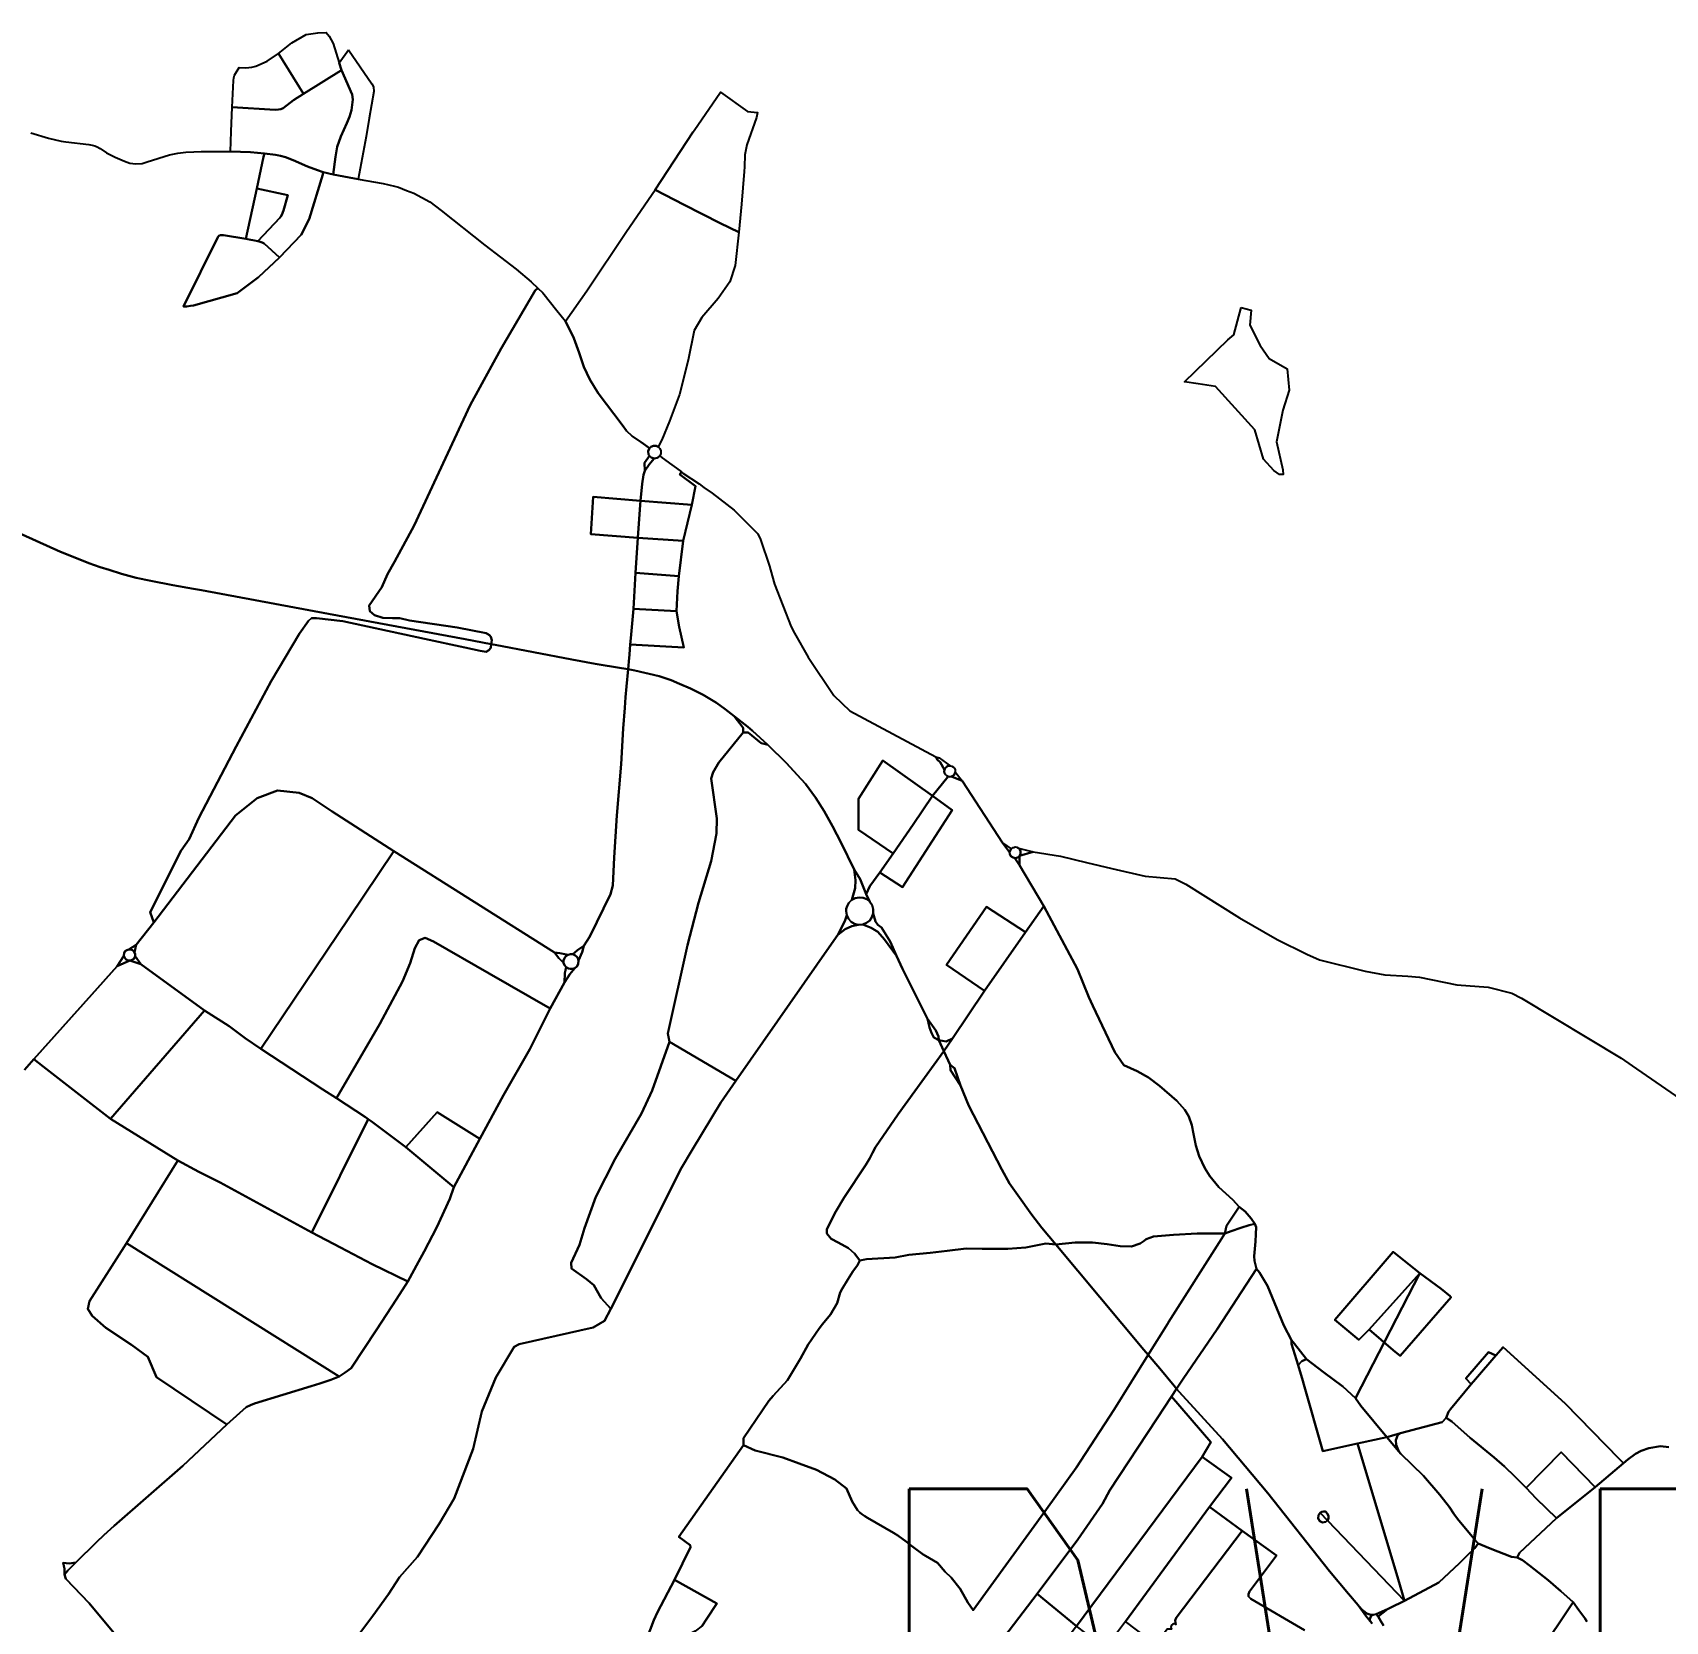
# Model space of a CAD drawing. Header units: millimetres. Extents: x -5124 to 18012, y -6362 to 5362.
# Drawn here: x -3270 to -315, y 2417 to 5292 of the extents above; entities that cross this region are included whole.
import ezdxf

# ---------------------------------------------------------------- set-up
doc = ezdxf.new("R2010")
doc.units = ezdxf.units.MM
doc.layers.add('brokenLine', color=1, linetype='Continuous')
doc.styles.get("Standard").update_dxf_attribs({"font": 'txt', "bigfont": 'bigfont'})

msp = doc.modelspace()

# ---------------------------------------------------------------- linework, layer by layer
at = {"layer": 'brokenLine', "color": 1}
for points in [[(-2714.8, 5237.3), (-2710.3, 5224.4), (-2779.1, 5181.7), (-2824.8, 5254.4), (-2800.6, 5273.7), (-2774.5, 5289.1), (-2753.7, 5292.1), (-2738.4, 5292.2), (-2732.8, 5286.1), (-2725.6, 5272.7), (-2714.8, 5237.3), (-2714.8, 5237.3)], [(-2698.1, 5260.9), (-2655.8, 5199.5), (-2652.8, 5194.2), (-2652.2, 5185.6), (-2660.4, 5137.4), (-2665.9, 5104), (-2680.6, 5026.9), (-2696.7, 5029.8), (-2725.7, 5035.6), (-2721.5, 5067.2), (-2718.3, 5085.5), (-2712, 5104), (-2700.8, 5128.5), (-2696, 5139.5), (-2692.5, 5151.7), (-2691.1, 5161.4), (-2690.1, 5171), (-2691.2, 5180), (-2710.3, 5224.4), (-2714.8, 5237.3), (-2698.1, 5260.9), (-2698.1, 5260.9)], [(-2824.8, 5254.4), (-2779.1, 5181.7), (-2797.4, 5169.8), (-2816.3, 5155.3), (-2820.2, 5153.5), (-2824.7, 5152.8), (-2830.4, 5152.7), (-2908.4, 5157.1), (-2906.3, 5205.7), (-2905.5, 5210.5), (-2904, 5215), (-2896, 5228.8), (-2883.7, 5228.4), (-2878.1, 5228.8), (-2873.1, 5229.4), (-2865.7, 5231.3), (-2844.9, 5240.5), (-2824.8, 5254.4), (-2824.8, 5254.4)], [(-2710.3, 5224.4), (-2691.2, 5180), (-2690.1, 5171), (-2691.1, 5161.4), (-2692.5, 5151.7), (-2696, 5139.5), (-2700.8, 5128.5), (-2712, 5104), (-2718.3, 5085.5), (-2721.5, 5067.2), (-2725.7, 5035.6), (-2743.5, 5039.8), (-2754.3, 5043.3), (-2772.3, 5049.9), (-2798.2, 5061.1), (-2812, 5066.5), (-2821, 5069.1), (-2830.3, 5071), (-2850.2, 5073.3), (-2875.1, 5075.6), (-2911.3, 5076.8), (-2910.4, 5113.2), (-2908.4, 5157.1), (-2830.4, 5152.7), (-2824.7, 5152.8), (-2820.2, 5153.5), (-2816.3, 5155.3), (-2797.4, 5169.8), (-2779.1, 5181.7), (-2710.3, 5224.4), (-2710.3, 5224.4)], [(-2143.2, 5007.5), (-2073.9, 5112.5), (-2072.2, 5115.1), (-2024.7, 5184.6), (-1976, 5149.3), (-1957.9, 5147.6), (-1959.4, 5138.6), (-1977, 5089), (-1980.5, 5070.8), (-1981.4, 5049.3), (-1982, 5040.8), (-1986.6, 4981.7), (-1991.7, 4931.2), (-2025.5, 4947.3), (-2090.3, 4980.4), (-2143.2, 5007.5), (-2143.2, 5007.5)], [(-3272.9, 5111.1), (-3241.1, 5101), (-3218.2, 5095.9), (-3209.5, 5094.5), (-3168.1, 5089.7), (-3161.9, 5088.8), (-3157, 5087.6), (-3152.8, 5085.8), (-3147.1, 5082.3), (-3135.7, 5074.7), (-3120.1, 5066.9), (-3103.5, 5059.4), (-3093.7, 5056), (-3083, 5054.5), (-3071.2, 5055.4), (-3062.2, 5058.2), (-3021.8, 5071), (-3006.5, 5074.3), (-2992.4, 5075.8), (-2977.7, 5076.3), (-2964.6, 5076.8), (-2911.3, 5076.8), (-2875.1, 5075.6), (-2850.2, 5073.3), (-2851.5, 5067.6), (-2863.6, 5010.1), (-2883.6, 4918.8), (-2924.2, 4925.5), (-2927.4, 4925.9), (-2929.8, 4925.6), (-2932.6, 4924.4), (-2934.6, 4922.3), (-2996.5, 4796.7), (-2990.4, 4796.8), (-2983.7, 4797.6), (-2978.6, 4798.6), (-2899.4, 4820.5), (-2860.5, 4849.6), (-2822.5, 4885.2), (-2783.7, 4926.1), (-2769.3, 4954.3), (-2744.5, 5035.6), (-2743.5, 5039.8), (-2725.7, 5035.6), (-2696.7, 5029.8), (-2680.6, 5026.9), (-2635.3, 5019.3), (-2614.8, 5014.4), (-2607.5, 5012.2), (-2592.8, 5006.5), (-2579.4, 5001.8), (-2551, 4986.1), (-2530.1, 4970.3), (-2450.9, 4907.3), (-2394.2, 4863.8), (-2367.1, 4840.9), (-2355.4, 4829.9), (-2359.8, 4825.7), (-2421.4, 4720.3), (-2477.9, 4617.8), (-2579.2, 4400.1), (-2614.4, 4334.3), (-2627.6, 4312.2), (-2637.6, 4288.5), (-2660.3, 4255.5), (-2659.5, 4244.8), (-2650.8, 4238), (-2636, 4232.7), (-2618.5, 4232.3), (-2605, 4232.5), (-2587.8, 4228.4), (-2501.1, 4215.5), (-2448.7, 4205), (-2443, 4201.9), (-2440.1, 4198.6), (-2438.6, 4192.3), (-2439.5, 4185.6), (-2487, 4194.2), (-2594.2, 4214.5), (-2734.1, 4240.1), (-2963.8, 4283), (-2978.6, 4285.5), (-3016.1, 4291.9), (-3055.6, 4299.8), (-3082.2, 4305.6), (-3108.9, 4312.7), (-3131, 4319.6), (-3147.4, 4324.8), (-3167.6, 4332.1), (-3196.2, 4343.4), (-3219.1, 4352.7), (-3395.6, 4431.8)], [(-2822.5, 4885.2), (-2850.8, 4910.4), (-2854, 4912.3), (-2857.6, 4913.7), (-2862.2, 4914.7), (-2822.4, 4956.8), (-2820.3, 4959.5), (-2818.6, 4962.6), (-2815.7, 4970.5), (-2807.8, 4997.9), (-2863.6, 5010.1), (-2851.5, 5067.6), (-2850.2, 5073.3), (-2830.3, 5071), (-2821, 5069.1), (-2812, 5066.5), (-2798.2, 5061.1), (-2772.3, 5049.9), (-2754.3, 5043.3), (-2743.5, 5039.8), (-2744.5, 5035.6), (-2769.3, 4954.3), (-2783.7, 4926.1), (-2822.5, 4885.2), (-2822.5, 4885.2)], [(-2863.6, 5010.1), (-2807.8, 4997.9), (-2815.7, 4970.5), (-2818.6, 4962.6), (-2820.3, 4959.5), (-2822.4, 4956.8), (-2862.2, 4914.7), (-2883.6, 4918.8), (-2863.6, 5010.1), (-2863.6, 5010.1)], [(-2072.1, 4752.8), (-2083.1, 4699.6), (-2098.6, 4637), (-2116.7, 4589), (-2130.6, 4555), (-2137.4, 4542.6), (-2141.1, 4544.4), (-2145.9, 4544.6), (-2150.5, 4542.8), (-2153.4, 4540), (-2168.4, 4550.7), (-2184.4, 4561.9), (-2194.5, 4571.5), (-2202.9, 4582.6), (-2245.9, 4639.9), (-2261.1, 4664.3), (-2272.1, 4687.2), (-2280.6, 4712.7), (-2289.8, 4739.3), (-2305, 4770.1), (-2266.8, 4824.6), (-2194.5, 4932.4), (-2143.2, 5007.5), (-2090.3, 4980.4), (-2025.5, 4947.3), (-1991.7, 4931.2), (-1997.9, 4870.6), (-2007.5, 4841.1), (-2028.8, 4810.8), (-2058.4, 4776.5), (-2072.1, 4752.8), (-2072.1, 4752.8)], [(-2862.2, 4914.7), (-2857.6, 4913.7), (-2854, 4912.3), (-2850.8, 4910.4), (-2822.5, 4885.2), (-2860.5, 4849.6), (-2899.4, 4820.5), (-2978.6, 4798.6), (-2983.7, 4797.6), (-2990.4, 4796.8), (-2996.5, 4796.7), (-2934.6, 4922.3), (-2932.6, 4924.4), (-2929.8, 4925.6), (-2927.4, 4925.9), (-2924.2, 4925.5), (-2883.6, 4918.8), (-2862.2, 4914.7), (-2862.2, 4914.7)], [(-2355.4, 4829.9), (-2346.2, 4821.1), (-2321, 4789.3), (-2305, 4770.1), (-2289.8, 4739.3), (-2280.6, 4712.7), (-2272.1, 4687.2), (-2261.1, 4664.3), (-2245.9, 4639.9), (-2202.9, 4582.6), (-2194.5, 4571.5), (-2184.4, 4561.9), (-2168.4, 4550.7), (-2153.4, 4540), (-2155.6, 4534.7), (-2154.9, 4528.8), (-2153.4, 4526.2), (-2162.4, 4513.7), (-2161.7, 4498.8), (-2164.1, 4492), (-2166.6, 4475.7), (-2169.3, 4444.9), (-2254.9, 4451.9), (-2259.6, 4384.2), (-2174.2, 4377.8), (-2178.7, 4314.7), (-2181.9, 4249), (-2187.1, 4196), (-2187.9, 4184.9), (-2189.4, 4166.4), (-2190.4, 4154.2), (-2191.1, 4146.7), (-2191.8, 4139.8), (-2203.6, 4142), (-2251.3, 4149.5), (-2294, 4157.6), (-2432.4, 4184.3), (-2439.5, 4185.6), (-2438.6, 4192.3), (-2440.1, 4198.6), (-2443, 4201.9), (-2448.7, 4205), (-2501.1, 4215.5), (-2587.8, 4228.4), (-2605, 4232.5), (-2618.5, 4232.3), (-2636, 4232.7), (-2650.8, 4238), (-2659.5, 4244.8), (-2660.3, 4255.5), (-2637.6, 4288.5), (-2627.6, 4312.2), (-2614.4, 4334.3), (-2579.2, 4400.1), (-2477.9, 4617.8), (-2421.4, 4720.3), (-2359.8, 4825.7), (-2355.4, 4829.9), (-2355.4, 4829.9)], [(-1082.6, 4794.7), (-1064.2, 4790.1), (-1066.8, 4763), (-1047.8, 4725.7), (-1031.5, 4702.6), (-999.2, 4683.7), (-995.2, 4644.9), (-1006.9, 4609.1), (-1018.2, 4551.3), (-1007.1, 4501), (-1006.4, 4492.6), (-1013.1, 4492.4), (-1023, 4499.5), (-1041.7, 4520.2), (-1057.5, 4573.3), (-1128.6, 4651.5), (-1160.1, 4656.4), (-1184.9, 4660.2), (-1106.6, 4735.9), (-1095.9, 4745.1), (-1082.6, 4794.7), (-1082.6, 4794.7)], [(-2161.7, 4498.8), (-2153.8, 4510.5), (-2144.7, 4521.6), (-2138.9, 4522.8), (-2134.7, 4526.4), (-2130, 4522.3), (-2112.9, 4509.7), (-2104.5, 4503.7), (-2095.5, 4497.1), (-2098.3, 4492.7), (-2069.8, 4471.6), (-2076.6, 4437.8), (-2169.3, 4444.9), (-2166.6, 4475.7), (-2164.1, 4492), (-2161.7, 4498.8), (-2161.7, 4498.8)], [(-2144.7, 4521.6), (-2153.8, 4510.5), (-2161.7, 4498.8), (-2162.4, 4513.7), (-2153.4, 4526.2), (-2149.9, 4523.1), (-2144.7, 4521.6), (-2144.7, 4521.6)], [(-2137.4, 4542.6), (-2134.5, 4539.6), (-2132.7, 4535.4), (-2132.8, 4530.6), (-2134.7, 4526.4), (-2138.9, 4522.8), (-2144.7, 4521.6), (-2149.9, 4523.1), (-2153.4, 4526.2), (-2154.9, 4528.8), (-2155.6, 4534.7), (-2153.4, 4540), (-2150.5, 4542.8), (-2145.9, 4544.6), (-2141.1, 4544.4), (-2137.4, 4542.6), (-2137.4, 4542.6)], [(-1866.1, 4162.1), (-1819.5, 4092.6), (-1790.7, 4064.6), (-1635.2, 3981.7), (-1631.8, 3975.8), (-1627, 3971.9), (-1619.3, 3958), (-1619.7, 3954.9), (-1619, 3951.9), (-1617.5, 3949.2), (-1615.2, 3947), (-1612.4, 3945.8), (-1623.1, 3933.2), (-1641, 3910.6), (-1731.1, 3974.6), (-1775.2, 3905.1), (-1775.1, 3849.2), (-1712, 3806.4), (-1736.3, 3771.9), (-1754.1, 3747.4), (-1760.8, 3732.7), (-1772, 3760.1), (-1782.8, 3777.7), (-1806.1, 3825.6), (-1822.2, 3856), (-1837, 3883), (-1852.8, 3907.6), (-1870.7, 3932.4), (-1885.9, 3949), (-1905.1, 3970), (-1939, 4003.3), (-1966.5, 4028.3), (-1974.9, 4035.9), (-1999.7, 4054.9), (-2016.5, 4067.5), (-2031.9, 4079), (-2055.8, 4093.7), (-2078.7, 4105.3), (-2098.6, 4113.6), (-2113.7, 4120.1), (-2135.7, 4127.2), (-2179.7, 4137.6), (-2191.8, 4139.8), (-2191.1, 4146.7), (-2190.4, 4154.2), (-2189.4, 4166.4), (-2187.9, 4184.9), (-2090.8, 4179.1), (-2099.7, 4216.5), (-2104.3, 4244.8), (-2102.6, 4281.1), (-2099.8, 4308.6), (-2092.4, 4372.6), (-2076.6, 4437.8), (-2069.8, 4471.6), (-2098.3, 4492.7), (-2095.5, 4497.1), (-2092.6, 4495), (-2063.3, 4475.3), (-2055.1, 4469.2), (-2039.9, 4458.8), (-1999.9, 4428.1), (-1956.8, 4385.1), (-1952, 4374.5), (-1936, 4326.4), (-1928.3, 4298.3), (-1927.2, 4294), (-1896.9, 4216.9), (-1890.5, 4205.1), (-1866.1, 4162.1), (-1866.1, 4162.1)], [(-2174.2, 4377.8), (-2259.6, 4384.2), (-2254.9, 4451.9), (-2169.3, 4444.9), (-2170.1, 4437.7), (-2174.2, 4377.8), (-2174.2, 4377.8)], [(-2076.6, 4437.8), (-2092.4, 4372.6), (-2174.2, 4377.8), (-2170.1, 4437.7), (-2169.3, 4444.9), (-2076.6, 4437.8), (-2076.6, 4437.8)], [(-3395.6, 4431.8), (-3219.1, 4352.7), (-3196.2, 4343.4), (-3167.6, 4332.1), (-3147.4, 4324.8), (-3131, 4319.6), (-3108.9, 4312.7), (-3082.2, 4305.6), (-3055.6, 4299.8), (-3016.1, 4291.9), (-2978.6, 4285.5), (-2963.8, 4283), (-2734.1, 4240.1), (-2594.2, 4214.5), (-2487, 4194.2), (-2439.5, 4185.6), (-2440.4, 4179), (-2443.8, 4174.4), (-2448.7, 4171.3), (-2459.5, 4173.1), (-2487.4, 4179.2), (-2560.5, 4194.8), (-2708.1, 4227), (-2756, 4232.6), (-2764.9, 4232.6), (-2770.4, 4227.4), (-2786.6, 4204.7), (-2837.8, 4118.2), (-2901.3, 3999.9), (-2968.7, 3870.8), (-2986.3, 3832.4), (-3000.8, 3812), (-3056.8, 3700.3), (-3050.5, 3681.7), (-3082.4, 3641.2), (-3095.6, 3632.9), (-3099, 3631.7), (-3101.8, 3629.4), (-3103.7, 3626.4), (-3104.3, 3621.4), (-3116.6, 3602.6), (-3162.4, 3551.1), (-3267.1, 3433.9), (-3284.3, 3414.6)], [(-2099.8, 4308.6), (-2178.7, 4314.7), (-2174.2, 4377.8), (-2092.4, 4372.6), (-2099.8, 4308.6), (-2099.8, 4308.6)], [(-2104.3, 4244.8), (-2181.9, 4249), (-2178.7, 4314.7), (-2099.8, 4308.6), (-2102.6, 4281.1), (-2104.3, 4244.8), (-2104.3, 4244.8)], [(-2439.5, 4185.6), (-2432.4, 4184.3), (-2294, 4157.6), (-2251.3, 4149.5), (-2203.6, 4142), (-2191.8, 4139.8), (-2194.9, 4108.9), (-2196.6, 4089.4), (-2197.7, 4069.8), (-2201, 4032.6), (-2204.2, 3968.4), (-2212, 3875.4), (-2216.9, 3799), (-2219.4, 3748.3), (-2223.9, 3732.6), (-2261, 3656.2), (-2271.7, 3639.4), (-2283.3, 3631.2), (-2291.7, 3624), (-2296.4, 3624.3), (-2300.3, 3623.3), (-2315.6, 3626), (-2325.3, 3627), (-2616, 3810.6), (-2727.2, 3882.6), (-2763.9, 3906.5), (-2787.4, 3916.5), (-2826.4, 3920.3), (-2863.4, 3906.8), (-2902.7, 3875.1), (-3050.5, 3681.7), (-3056.8, 3700.3), (-3000.8, 3812), (-2986.3, 3832.4), (-2968.7, 3870.8), (-2901.3, 3999.9), (-2837.8, 4118.2), (-2786.6, 4204.7), (-2770.4, 4227.4), (-2764.9, 4232.6), (-2756, 4232.6), (-2708.1, 4227), (-2560.5, 4194.8), (-2487.4, 4179.2), (-2459.5, 4173.1), (-2448.7, 4171.3), (-2443.8, 4174.4), (-2440.4, 4179), (-2439.5, 4185.6), (-2439.5, 4185.6)], [(-2181.9, 4249), (-2104.3, 4244.8), (-2099.7, 4216.5), (-2090.8, 4179.1), (-2187.9, 4184.9), (-2187.1, 4196), (-2181.9, 4249), (-2181.9, 4249)], [(-2197.7, 4069.8), (-2196.6, 4089.4), (-2194.9, 4108.9), (-2191.8, 4139.8), (-2179.7, 4137.6), (-2135.7, 4127.2), (-2113.7, 4120.1), (-2098.6, 4113.6), (-2078.7, 4105.3), (-2055.8, 4093.7), (-2031.9, 4079), (-2016.5, 4067.5), (-1999.7, 4054.9), (-1983.7, 4034.2), (-1983.4, 4025.4), (-2027.4, 3971.3), (-2038.2, 3953.7), (-2041.3, 3942), (-2031.5, 3869.9), (-2032.2, 3842.6), (-2041.4, 3792.4), (-2064.2, 3717.2), (-2084.2, 3640.8), (-2119.7, 3480.7), (-2117, 3465.6), (-2148.6, 3377.6), (-2167.9, 3335.7), (-2215.3, 3253.9), (-2250.4, 3185.2), (-2271, 3128.2), (-2279.9, 3097.9), (-2295, 3065.6), (-2294.4, 3055.3), (-2266.9, 3036.1), (-2253.8, 3025.1), (-2240.7, 3001.7), (-2223.3, 2982.4), (-2234.8, 2960.8), (-2255.4, 2948.4), (-2389.3, 2918.2), (-2397.8, 2913.5), (-2431, 2858.1), (-2456.6, 2796.7), (-2472.3, 2728.7), (-2506.6, 2639.3), (-2534.1, 2593.3), (-2573.3, 2533.5), (-2605.6, 2496.4), (-2625.8, 2465.7), (-2653.9, 2426.6), (-2690.3, 2378.6)], [(-3113.4, 2384.9), (-3167.4, 2449.5), (-3209.2, 2493.9), (-3211.6, 2501.7), (-3206.1, 2508.8), (-3191.3, 2523.2), (-3154.1, 2559.7), (-3140.7, 2572.8), (-3121.8, 2589.6), (-2997.8, 2698.1), (-2918.4, 2772.8), (-2882.9, 2804.4), (-2875.3, 2807.9), (-2867.8, 2810.8), (-2765.2, 2842.5), (-2749.7, 2847.1), (-2729.7, 2853.8), (-2714.6, 2860), (-2703.9, 2866.8), (-2692.9, 2874.9), (-2647.1, 2944.3), (-2611.3, 2999.8), (-2590.6, 3031.7), (-2571, 3067.6), (-2561, 3085.9), (-2538.3, 3130), (-2514.5, 3181.3), (-2507.2, 3202.8), (-2460, 3290.2), (-2417.4, 3369), (-2369.6, 3452.2), (-2332.9, 3526.1), (-2306.9, 3573), (-2297.6, 3588), (-2288.1, 3599.1), (-2284.5, 3602.2), (-2282.3, 3606), (-2281.5, 3612.7), (-2274.8, 3628.1), (-2271.7, 3639.4), (-2261, 3656.2), (-2223.9, 3732.6), (-2219.4, 3748.3), (-2216.9, 3799), (-2212, 3875.4), (-2204.2, 3968.4), (-2201, 4032.6), (-2197.7, 4069.8), (-2197.7, 4069.8)], [(-1983.4, 4025.4), (-1983.7, 4034.2), (-1999.7, 4054.9), (-1974.9, 4035.9), (-1966.5, 4028.3), (-1939, 4003.3), (-1951.3, 4006.3), (-1974.3, 4025.5), (-1983.4, 4025.4), (-1983.4, 4025.4)], [(-1782.8, 3777.7), (-1780.6, 3758), (-1781.2, 3743.5), (-1787.1, 3722.3), (-1792.2, 3717.3), (-1795.7, 3711.1), (-1797, 3706.5), (-1797.4, 3701.8), (-1796.3, 3695), (-1799.4, 3684), (-1812.6, 3659.2), (-1823.8, 3643.2), (-1996.8, 3395.2), (-2117, 3465.6), (-2119.7, 3480.7), (-2084.2, 3640.8), (-2064.2, 3717.2), (-2041.4, 3792.4), (-2032.2, 3842.6), (-2031.5, 3869.9), (-2041.3, 3942), (-2038.2, 3953.7), (-2027.4, 3971.3), (-1983.4, 4025.4), (-1974.3, 4025.5), (-1951.3, 4006.3), (-1939, 4003.3), (-1905.1, 3970), (-1885.9, 3949), (-1870.7, 3932.4), (-1852.8, 3907.6), (-1837, 3883), (-1822.2, 3856), (-1806.1, 3825.6), (-1782.8, 3777.7), (-1782.8, 3777.7)], [(-1676.1, 3859.1), (-1712, 3806.4), (-1775.1, 3849.2), (-1775.2, 3905.1), (-1731.1, 3974.6), (-1641, 3910.6), (-1676.1, 3859.1), (-1676.1, 3859.1)], [(-1635.2, 3981.7), (-1628.9, 3979.6), (-1609, 3965.3), (-1612.4, 3965), (-1615.5, 3963.5), (-1617.9, 3961.1), (-1619.3, 3958), (-1627, 3971.9), (-1631.8, 3975.8), (-1635.2, 3981.7), (-1635.2, 3981.7)], [(-1609, 3965.3), (-1606, 3964.6), (-1603.2, 3963), (-1601.2, 3960.6), (-1600, 3957.7), (-1599.7, 3954.5), (-1600.4, 3951.6), (-1601.9, 3949.1), (-1604.1, 3947.1), (-1606.7, 3945.8), (-1609.5, 3945.4), (-1612.4, 3945.8), (-1615.2, 3947), (-1617.5, 3949.2), (-1619, 3951.9), (-1619.7, 3954.9), (-1619.3, 3958), (-1617.9, 3961.1), (-1615.5, 3963.5), (-1612.4, 3965), (-1609, 3965.3), (-1609, 3965.3)], [(-1615.7, 3605.2), (-1547, 3558), (-1604.5, 3471.8), (-1616.5, 3466.4), (-1629.8, 3468.4), (-1629.9, 3475.4), (-1634.9, 3485.9), (-1649.8, 3507.4), (-1667.2, 3541), (-1695, 3597.6), (-1706, 3621.2), (-1717.5, 3647.2), (-1733.5, 3672.3), (-1739.8, 3677.6), (-1743.9, 3683.6), (-1748.2, 3697.8), (-1748.1, 3705.5), (-1750.2, 3712.8), (-1754.5, 3719.1), (-1760.8, 3732.7), (-1754.1, 3747.4), (-1736.3, 3771.9), (-1695.5, 3745.5), (-1605.3, 3884.8), (-1641, 3910.6), (-1623.1, 3933.2), (-1612.4, 3945.8), (-1609.5, 3945.4), (-1606.7, 3945.8), (-1587, 3937.9), (-1514, 3825.6), (-1501.4, 3808.9), (-1501.1, 3805.5), (-1499.2, 3801.9), (-1496.5, 3799.6), (-1492.2, 3798.2), (-1483.7, 3785.6), (-1439.6, 3711.1), (-1472.6, 3663.8), (-1543, 3710.1), (-1615.7, 3605.2), (-1615.7, 3605.2)], [(-1599.7, 3954.5), (-1587, 3937.9), (-1606.7, 3945.8), (-1604.1, 3947.1), (-1601.9, 3949.1), (-1600.4, 3951.6), (-1599.7, 3954.5), (-1599.7, 3954.5)], [(-2763.9, 3906.5), (-2727.2, 3882.6), (-2616, 3810.6), (-2697.5, 3689.5), (-2856.6, 3453.1), (-2885.1, 3472.3), (-2913.9, 3493.9), (-2958.4, 3522.3), (-3073.6, 3605.9), (-3084.1, 3620.5), (-3084, 3624), (-3085, 3627.4), (-3082.4, 3641.2), (-3050.5, 3681.7), (-2902.7, 3875.1), (-2863.4, 3906.8), (-2826.4, 3920.3), (-2787.4, 3916.5), (-2763.9, 3906.5), (-2763.9, 3906.5)], [(-1695.5, 3745.5), (-1736.3, 3771.9), (-1712, 3806.4), (-1676.1, 3859.1), (-1641, 3910.6), (-1605.3, 3884.8), (-1695.5, 3745.5), (-1695.5, 3745.5)], [(-1501.4, 3808.9), (-1514, 3825.6), (-1498.8, 3815), (-1500.7, 3812.1), (-1501.4, 3808.9), (-1501.4, 3808.9)], [(-1483.4, 3802.3), (-1485.6, 3800.1), (-1488.7, 3798.6), (-1492.2, 3798.2), (-1496.5, 3799.6), (-1499.2, 3801.9), (-1501.1, 3805.5), (-1501.4, 3808.9), (-1500.7, 3812.1), (-1498.8, 3815), (-1495, 3817.6), (-1493.6, 3817.6), (-1491.6, 3818.3), (-1488.1, 3817.7), (-1485.1, 3816), (-1483, 3813.6), (-1481.7, 3810.4), (-1481.8, 3805.4), (-1483.4, 3802.3), (-1483.4, 3802.3)], [(-1458.9, 3809.6), (-1483.4, 3802.3), (-1481.8, 3805.4), (-1481.7, 3810.4), (-1483, 3813.6), (-1485.1, 3816), (-1458.9, 3809.6), (-1458.9, 3809.6)], [(-2856.6, 3453.1), (-2697.5, 3689.5), (-2616, 3810.6), (-2325.3, 3627), (-2317.3, 3617.3), (-2308.5, 3608.8), (-2307, 3604.4), (-2304, 3600.6), (-2306.3, 3589.8), (-2306.9, 3573), (-2332.9, 3526.1), (-2443.5, 3589.3), (-2544.3, 3646.9), (-2558.9, 3653.8), (-2570, 3649.5), (-2577.8, 3634.9), (-2586.4, 3608.2), (-2600.1, 3574.7), (-2641.4, 3498.3), (-2719.9, 3363.4), (-2744.4, 3379.5), (-2856.6, 3453.1), (-2856.6, 3453.1)], [(-1483.4, 3802.3), (-1483.7, 3785.6), (-1492.2, 3798.2), (-1488.7, 3798.6), (-1485.6, 3800.1), (-1483.4, 3802.3), (-1483.4, 3802.3)], [(-875.6, 2820.6), (-898.4, 2841.6), (-933.2, 2867.6), (-963.9, 2891.1), (-985.8, 2919.2), (-991.2, 2925.4), (-1005.3, 2952.2), (-1035, 3023.7), (-1049.2, 3047.8), (-1054.5, 3055), (-1058.5, 3069.1), (-1059, 3077.7), (-1056.7, 3104.3), (-1055.8, 3117.6), (-1055.3, 3129.9), (-1057.8, 3135.9), (-1064, 3146), (-1075, 3158.3), (-1085.9, 3167.2), (-1097.6, 3179.3), (-1122.9, 3202.5), (-1139.1, 3222.7), (-1148.2, 3236.7), (-1158.4, 3258.5), (-1164.6, 3277.7), (-1168.7, 3299), (-1171.9, 3314.6), (-1177.3, 3330.3), (-1184.2, 3342.5), (-1198.8, 3358.5), (-1230.1, 3386.1), (-1250, 3401.2), (-1270.4, 3412.2), (-1294.7, 3423.4), (-1310.8, 3446.6), (-1350.9, 3530.7), (-1358, 3546.4), (-1378.4, 3597.3), (-1439.6, 3711.1), (-1483.7, 3785.6), (-1483.4, 3802.3), (-1458.9, 3809.6), (-1409.5, 3801.6), (-1362.3, 3790.3), (-1316.4, 3779.1), (-1256.2, 3765.3), (-1202.1, 3760.4), (-1182.3, 3751.1), (-1085.2, 3690.1), (-1017, 3650.8), (-963.8, 3624.3), (-940.5, 3614.2), (-858, 3593.4), (-822.1, 3586.8), (-780.9, 3584.2), (-759.7, 3582.9), (-692, 3568.7), (-635.4, 3564.5), (-592.8, 3553.7), (-575.2, 3544.7), (-394.5, 3435.9), (-374.9, 3422.4), (-279.7, 3356.5)], [(-1760.8, 3732.7), (-1754.5, 3719.1), (-1760.1, 3723.6), (-1766.7, 3726.2), (-1773.8, 3726.9), (-1780.8, 3725.6), (-1787.1, 3722.3), (-1781.2, 3743.5), (-1780.6, 3758), (-1782.8, 3777.7), (-1772, 3760.1), (-1760.8, 3732.7), (-1760.8, 3732.7)], [(-1787.1, 3722.3), (-1780.8, 3725.6), (-1773.8, 3726.9), (-1766.7, 3726.2), (-1760.1, 3723.6), (-1754.5, 3719.1), (-1750.2, 3712.8), (-1748.1, 3705.5), (-1748.2, 3697.8), (-1750.5, 3691), (-1754.6, 3685.2), (-1760.2, 3680.7), (-1766.8, 3678.1), (-1774.8, 3677.5), (-1781.9, 3679.2), (-1788.3, 3683), (-1793.2, 3688.4), (-1796.3, 3695), (-1797.4, 3701.8), (-1797, 3706.5), (-1795.7, 3711.1), (-1792.2, 3717.3), (-1787.1, 3722.3), (-1787.1, 3722.3)], [(-1812.6, 3659.2), (-1799.4, 3684), (-1796.3, 3695), (-1793.2, 3688.4), (-1788.3, 3683), (-1781.9, 3679.2), (-1774.8, 3677.5), (-1787.1, 3675), (-1799.2, 3669.7), (-1812.6, 3659.2), (-1812.6, 3659.2)], [(-1754.6, 3685.2), (-1750.5, 3691), (-1748.2, 3697.8), (-1743.9, 3683.6), (-1739.8, 3677.6), (-1733.5, 3672.3), (-1717.5, 3647.2), (-1706, 3621.2), (-1727.6, 3650.8), (-1740.1, 3664.9), (-1751.9, 3671.9), (-1766.8, 3678.1), (-1760.2, 3680.7), (-1754.6, 3685.2), (-1754.6, 3685.2)], [(-1439.6, 3711.1), (-1378.4, 3597.3), (-1358, 3546.4), (-1350.9, 3530.7), (-1310.8, 3446.6), (-1294.7, 3423.4), (-1270.4, 3412.2), (-1250, 3401.2), (-1230.1, 3386.1), (-1198.8, 3358.5), (-1184.2, 3342.5), (-1177.3, 3330.3), (-1171.9, 3314.6), (-1168.7, 3299), (-1164.6, 3277.7), (-1158.4, 3258.5), (-1148.2, 3236.7), (-1139.1, 3222.7), (-1122.9, 3202.5), (-1097.6, 3179.3), (-1085.9, 3167.2), (-1109.2, 3132.4), (-1111.8, 3118.6), (-1162.1, 3118.6), (-1204.8, 3116.4), (-1241.1, 3113.4), (-1254, 3108.3), (-1258.2, 3105.4), (-1265.4, 3100.5), (-1280.9, 3094.9), (-1301.3, 3095.7), (-1324.8, 3099.2), (-1351.2, 3102.6), (-1382.9, 3102.5), (-1417.5, 3098.9), (-1442.9, 3129), (-1461.4, 3152.2), (-1486.7, 3188.1), (-1501.6, 3209.2), (-1515.7, 3234.3), (-1575.4, 3350), (-1590.5, 3386.5), (-1601.2, 3417.9), (-1608.9, 3423.9), (-1612.4, 3431.6), (-1620.6, 3448.7), (-1604.5, 3471.8), (-1547, 3558), (-1472.6, 3663.8), (-1439.6, 3711.1), (-1439.6, 3711.1)], [(-1543, 3710.1), (-1472.6, 3663.8), (-1547, 3558), (-1615.7, 3605.2), (-1543, 3710.1), (-1543, 3710.1)], [(-2690.3, 2378.6), (-2653.9, 2426.6), (-2625.8, 2465.7), (-2605.6, 2496.4), (-2573.3, 2533.5), (-2534.1, 2593.3), (-2506.6, 2639.3), (-2472.3, 2728.7), (-2456.6, 2796.7), (-2431, 2858.1), (-2397.8, 2913.5), (-2389.3, 2918.2), (-2255.4, 2948.4), (-2234.8, 2960.8), (-2223.3, 2982.4), (-2212.1, 3003.4), (-2097.3, 3234.3), (-2074.7, 3271.8), (-2023.8, 3356), (-1996.8, 3395.2), (-1823.8, 3643.2), (-1812.6, 3659.2), (-1799.2, 3669.7), (-1787.1, 3675), (-1774.8, 3677.5), (-1766.8, 3678.1), (-1751.9, 3671.9), (-1740.1, 3664.9), (-1727.6, 3650.8), (-1706, 3621.2), (-1695, 3597.6), (-1667.2, 3541), (-1649.8, 3507.4), (-1646.7, 3491.8), (-1642.6, 3482), (-1638.3, 3473.3), (-1629.8, 3468.4), (-1620.6, 3448.7), (-1673.1, 3376), (-1703.2, 3334.9), (-1744.3, 3274.7), (-1749.3, 3264.6), (-1754.1, 3254.8), (-1761.5, 3242.7), (-1800.9, 3184.1), (-1816.1, 3158.2), (-1832.2, 3126.2), (-1832.3, 3118.6), (-1824.3, 3109.3), (-1812, 3102.2), (-1793.2, 3092.1), (-1782.1, 3082.4), (-1772.6, 3069.6), (-1776.8, 3061.2), (-1785, 3050.1), (-1794.3, 3035.4), (-1804.2, 3018.3), (-1807.9, 3011.8), (-1813.7, 2992.7), (-1825.7, 2972.2), (-1840, 2954.5), (-1846.2, 2946.6), (-1866, 2917.6), (-1880, 2892.3), (-1903.6, 2853.2), (-1929.6, 2825.1), (-1937.4, 2816), (-1983.2, 2748.3), (-1983.2, 2735.5), (-2100, 2569.7), (-2079.5, 2554.3), (-2079, 2550.8), (-2107.7, 2491.7), (-2138.6, 2433), (-2145.3, 2418.6), (-2163.2, 2371.2)], [(-3095.6, 3632.9), (-3082.4, 3641.2), (-3085, 3627.4), (-3087.2, 3630.2), (-3088.6, 3631.3), (-3091.9, 3632.7), (-3095.6, 3632.9), (-3095.6, 3632.9)], [(-2460, 3290.2), (-2537.3, 3338.1), (-2593.9, 3274.8), (-2657.1, 3321.7), (-2662.6, 3325.8), (-2667.4, 3329), (-2719.9, 3363.4), (-2641.4, 3498.3), (-2600.1, 3574.7), (-2586.4, 3608.2), (-2577.8, 3634.9), (-2570, 3649.5), (-2558.9, 3653.8), (-2544.3, 3646.9), (-2443.5, 3589.3), (-2332.9, 3526.1), (-2369.6, 3452.2), (-2417.4, 3369), (-2460, 3290.2), (-2460, 3290.2)], [(-2291.7, 3624), (-2283.3, 3631.2), (-2271.7, 3639.4), (-2274.8, 3628.1), (-2281.5, 3612.7), (-2283, 3617.2), (-2284.7, 3619.7), (-2288.4, 3622.7), (-2291.7, 3624), (-2291.7, 3624)], [(-3073.6, 3605.9), (-2958.4, 3522.3), (-3128.6, 3325.9), (-3180, 3366.3), (-3250.3, 3420.8), (-3267.1, 3433.9), (-3162.4, 3551.1), (-3116.6, 3602.6), (-3093.9, 3612.5), (-3073.6, 3605.9), (-3073.6, 3605.9)], [(-3116.6, 3602.6), (-3104.3, 3621.4), (-3103.2, 3618), (-3100.3, 3614.6), (-3097.2, 3613), (-3093.9, 3612.5), (-3116.6, 3602.6), (-3116.6, 3602.6)], [(-3104.3, 3621.4), (-3103.7, 3626.4), (-3101.8, 3629.4), (-3099, 3631.7), (-3095.6, 3632.9), (-3091.9, 3632.7), (-3088.6, 3631.3), (-3087.2, 3630.2), (-3085, 3627.4), (-3084, 3624), (-3084.1, 3620.5), (-3084.7, 3618.6), (-3086.7, 3615.7), (-3090.4, 3613.2), (-3093.9, 3612.5), (-3097.2, 3613), (-3100.3, 3614.6), (-3103.2, 3618), (-3104.3, 3621.4), (-3104.3, 3621.4)], [(-3093.9, 3612.5), (-3090.4, 3613.2), (-3086.7, 3615.7), (-3084.7, 3618.6), (-3084.1, 3620.5), (-3073.6, 3605.9), (-3093.9, 3612.5), (-3093.9, 3612.5)], [(-2325.3, 3627), (-2315.6, 3626), (-2300.3, 3623.3), (-2304.3, 3620.7), (-2307.1, 3617), (-2308.5, 3612.5), (-2308.5, 3608.8), (-2317.3, 3617.3), (-2325.3, 3627), (-2325.3, 3627)], [(-2281.5, 3612.7), (-2282.3, 3606), (-2284.5, 3602.2), (-2288.1, 3599.1), (-2292.1, 3597.5), (-2296.8, 3597.4), (-2300, 3598.2), (-2304, 3600.6), (-2307, 3604.4), (-2308.5, 3608.8), (-2308.5, 3612.5), (-2307.1, 3617), (-2304.3, 3620.7), (-2300.3, 3623.3), (-2296.4, 3624.3), (-2291.7, 3624), (-2288.4, 3622.7), (-2284.7, 3619.7), (-2283, 3617.2), (-2281.5, 3612.7), (-2281.5, 3612.7)], [(-2306.9, 3573), (-2306.3, 3589.8), (-2304, 3600.6), (-2300, 3598.2), (-2296.8, 3597.4), (-2292.1, 3597.5), (-2288.1, 3599.1), (-2297.6, 3588), (-2306.9, 3573), (-2306.9, 3573)], [(-2719.9, 3363.4), (-2667.4, 3329), (-2662.6, 3325.8), (-2764.4, 3120.3), (-2930, 3210.8), (-2968.9, 3230), (-3006.8, 3250.6), (-3128.6, 3325.9), (-2958.4, 3522.3), (-2913.9, 3493.9), (-2885.1, 3472.3), (-2856.6, 3453.1), (-2744.4, 3379.5), (-2719.9, 3363.4), (-2719.9, 3363.4)], [(-1649.8, 3507.4), (-1634.9, 3485.9), (-1629.9, 3475.4), (-1629.8, 3468.4), (-1638.3, 3473.3), (-1642.6, 3482), (-1646.7, 3491.8), (-1649.8, 3507.4), (-1649.8, 3507.4)], [(-1996.8, 3395.2), (-2023.8, 3356), (-2074.7, 3271.8), (-2097.3, 3234.3), (-2212.1, 3003.4), (-2223.3, 2982.4), (-2240.7, 3001.7), (-2253.8, 3025.1), (-2266.9, 3036.1), (-2294.4, 3055.3), (-2295, 3065.6), (-2279.9, 3097.9), (-2271, 3128.2), (-2250.4, 3185.2), (-2215.3, 3253.9), (-2167.9, 3335.7), (-2148.6, 3377.6), (-2117, 3465.6), (-1996.8, 3395.2), (-1996.8, 3395.2)], [(-1620.6, 3448.7), (-1629.8, 3468.4), (-1616.5, 3466.4), (-1604.5, 3471.8), (-1620.6, 3448.7), (-1620.6, 3448.7)], [(-3284.3, 3414.6), (-3267.1, 3433.9), (-3250.3, 3420.8), (-3180, 3366.3), (-3128.6, 3325.9), (-3006.8, 3250.6), (-3099.4, 3101.4), (-3166.7, 2996.2), (-3169.5, 2982.4), (-3161.9, 2969.4), (-3137.2, 2948.1), (-3090.4, 2917.2), (-3060.9, 2895.2), (-3045.1, 2858.7), (-2918.4, 2772.8), (-2997.8, 2698.1), (-3121.8, 2589.6), (-3140.7, 2572.8), (-3154.1, 2559.7), (-3191.3, 2523.2), (-3203.6, 2521.1), (-3214.5, 2522.8), (-3211.8, 2511.6), (-3211.6, 2501.7), (-3209.2, 2493.9), (-3167.4, 2449.5), (-3113.4, 2384.9)], [(-1673.1, 3376), (-1620.6, 3448.7), (-1612.4, 3431.6), (-1608.9, 3423.9), (-1608.6, 3414.3), (-1590.5, 3386.5), (-1575.4, 3350), (-1515.7, 3234.3), (-1501.6, 3209.2), (-1486.7, 3188.1), (-1461.4, 3152.2), (-1442.9, 3129), (-1417.5, 3098.9), (-1436.1, 3100.5), (-1472.3, 3093.5), (-1504.4, 3090.7), (-1550.9, 3090.7), (-1580.2, 3091.4), (-1614.4, 3087.3), (-1645.1, 3083.9), (-1684.1, 3079.8), (-1708.7, 3075), (-1760.6, 3072.3), (-1772.6, 3069.6), (-1782.1, 3082.4), (-1793.2, 3092.1), (-1812, 3102.2), (-1824.3, 3109.3), (-1832.3, 3118.6), (-1832.2, 3126.2), (-1816.1, 3158.2), (-1800.9, 3184.1), (-1761.5, 3242.7), (-1754.1, 3254.8), (-1749.3, 3264.6), (-1744.3, 3274.7), (-1703.2, 3334.9), (-1673.1, 3376), (-1673.1, 3376)], [(-1608.9, 3423.9), (-1601.2, 3417.9), (-1590.5, 3386.5), (-1608.6, 3414.3), (-1608.9, 3423.9), (-1608.9, 3423.9)], [(-2764.4, 3120.3), (-2662.6, 3325.8), (-2657.1, 3321.7), (-2593.9, 3274.8), (-2507.2, 3202.8), (-2514.5, 3181.3), (-2538.3, 3130), (-2561, 3085.9), (-2571, 3067.6), (-2590.6, 3031.7), (-2655.2, 3063.1), (-2712.1, 3093.6), (-2764.4, 3120.3), (-2764.4, 3120.3)], [(-2593.9, 3274.8), (-2537.3, 3338.1), (-2460, 3290.2), (-2507.2, 3202.8), (-2593.9, 3274.8), (-2593.9, 3274.8)], [(-2714.6, 2860), (-3099.4, 3101.4), (-3006.8, 3250.6), (-2968.9, 3230), (-2930, 3210.8), (-2764.4, 3120.3), (-2712.1, 3093.6), (-2655.2, 3063.1), (-2590.6, 3031.7), (-2611.3, 2999.8), (-2647.1, 2944.3), (-2692.9, 2874.9), (-2703.9, 2866.8), (-2714.6, 2860), (-2714.6, 2860)], [(-1085.9, 3167.2), (-1075, 3158.3), (-1064, 3146), (-1057.8, 3135.9), (-1067.7, 3133.6), (-1083, 3128.8), (-1100.5, 3122.9), (-1111.8, 3118.6), (-1109.2, 3132.4), (-1085.9, 3167.2), (-1085.9, 3167.2)], [(-1111.8, 3118.6), (-1100.5, 3122.9), (-1083, 3128.8), (-1067.7, 3133.6), (-1057.8, 3135.9), (-1055.3, 3129.9), (-1055.8, 3117.6), (-1056.7, 3104.3), (-1059, 3077.7), (-1058.5, 3069.1), (-1054.5, 3055), (-1125.9, 2945.6), (-1187.3, 2855.5), (-1199.2, 2837.5), (-1203.7, 2842.7), (-1229.6, 2874.2), (-1250.7, 2898.8), (-1215.2, 2955.7), (-1213.6, 2958.3), (-1118.2, 3109.2), (-1111.8, 3118.6), (-1111.8, 3118.6)], [(-1111.8, 3118.6), (-1118.2, 3109.2), (-1213.6, 2958.3), (-1215.2, 2955.7), (-1250.7, 2898.8), (-1258.4, 2907.8), (-1417.5, 3098.9), (-1382.9, 3102.5), (-1351.2, 3102.6), (-1324.8, 3099.2), (-1301.3, 3095.7), (-1280.9, 3094.9), (-1265.4, 3100.5), (-1258.2, 3105.4), (-1254, 3108.3), (-1241.1, 3113.4), (-1204.8, 3116.4), (-1162.1, 3118.6), (-1111.8, 3118.6), (-1111.8, 3118.6)], [(-2918.4, 2772.8), (-3045.1, 2858.7), (-3060.9, 2895.2), (-3090.4, 2917.2), (-3137.2, 2948.1), (-3161.9, 2969.4), (-3169.5, 2982.4), (-3166.7, 2996.2), (-3099.4, 3101.4), (-2714.6, 2860), (-2729.7, 2853.8), (-2749.7, 2847.1), (-2765.2, 2842.5), (-2867.8, 2810.8), (-2875.3, 2807.9), (-2882.9, 2804.4), (-2918.4, 2772.8), (-2918.4, 2772.8)], [(-1983.2, 2735.5), (-1983.2, 2748.3), (-1937.4, 2816), (-1929.6, 2825.1), (-1903.6, 2853.2), (-1880, 2892.3), (-1866, 2917.6), (-1846.2, 2946.6), (-1840, 2954.5), (-1825.7, 2972.2), (-1813.7, 2992.7), (-1807.9, 3011.8), (-1804.2, 3018.3), (-1794.3, 3035.4), (-1785, 3050.1), (-1776.8, 3061.2), (-1772.6, 3069.6), (-1760.6, 3072.3), (-1708.7, 3075), (-1684.1, 3079.8), (-1645.1, 3083.9), (-1614.4, 3087.3), (-1580.2, 3091.4), (-1550.9, 3090.7), (-1504.4, 3090.7), (-1472.3, 3093.5), (-1436.1, 3100.5), (-1417.5, 3098.9), (-1258.4, 2907.8), (-1250.7, 2898.8), (-1312.3, 2800.1), (-1380.7, 2694.5), (-1434.6, 2619.8), (-1567.4, 2437.1), (-1577.2, 2450.8), (-1591, 2475.5), (-1607.5, 2496.1), (-1617.8, 2506.5), (-1632.2, 2522.3), (-1653.4, 2535.2), (-1657.8, 2537.9), (-1674.3, 2549.9), (-1678.8, 2553.2), (-1688.3, 2560.3), (-1703.7, 2571.8), (-1711.5, 2576.8), (-1758.6, 2603.9), (-1763.6, 2606.8), (-1769.1, 2610.5), (-1772.4, 2613.4), (-1777, 2617.7), (-1786.4, 2633.5), (-1796.5, 2657), (-1817.8, 2673.5), (-1850.8, 2690.7), (-1882.4, 2702.3), (-1912, 2713.3), (-1961.9, 2725.9), (-1983.2, 2735.5), (-1983.2, 2735.5)], [(-308.2, 2731.9), (-323.6, 2733.5), (-344.5, 2730.4), (-358.5, 2725.4), (-368.7, 2719.6), (-382.4, 2709.5), (-390.5, 2702.7), (-398.2, 2710.6), (-495.7, 2810.8), (-608, 2912.9), (-621.4, 2897.6), (-634.9, 2903.9), (-675.5, 2856.5), (-666.4, 2845.8), (-703.7, 2800.6), (-707.2, 2795.6), (-711.2, 2785.2), (-718.8, 2777.4), (-793.7, 2757), (-810.4, 2752.4), (-818.5, 2750.2), (-865.7, 2806.8), (-875.6, 2820.6), (-758.9, 3046.6), (-807.2, 3085.7), (-912.9, 2962.1), (-869.5, 2926.4), (-850.5, 2945.1), (-807.5, 2907.4), (-794.8, 2897.1), (-702.3, 3003.7), (-703.9, 3005), (-720.5, 3018.8), (-758.9, 3046.6), (-875.6, 2820.6)], [(-758.9, 3046.6), (-850.5, 2945.1), (-869.5, 2926.4), (-912.9, 2962.1), (-807.2, 3085.7), (-758.9, 3046.6), (-758.9, 3046.6)], [(-786.7, 2454), (-812.8, 2441), (-817.5, 2438.5), (-838.3, 2429.5), (-843.3, 2428.7), (-849.3, 2428.9), (-854.7, 2431), (-861.5, 2436.1), (-870.8, 2445.9), (-887.9, 2466.4), (-922.3, 2507.5), (-1033.9, 2648.7), (-1116.3, 2746.2), (-1194.4, 2832), (-1199.2, 2837.5), (-1187.3, 2855.5), (-1125.9, 2945.6), (-1054.5, 3055), (-1049.2, 3047.8), (-1035, 3023.7), (-1005.3, 2952.2), (-991.2, 2925.4), (-991.5, 2918.9), (-979.1, 2880.6), (-970.9, 2851.8), (-969, 2845.2), (-934.4, 2724.4), (-872, 2738.8), (-798.4, 2492.9), (-786.7, 2454), (-939.6, 2613.1), (-942.6, 2608.6), (-943.1, 2603.1), (-940, 2598.1), (-935.4, 2595.8), (-932, 2596.3), (-929.3, 2597), (-927.4, 2598.3), (-925.5, 2599.7), (-924.1, 2603.4), (-924.5, 2607), (-925.9, 2611.3), (-929.5, 2615.3), (-933.2, 2615.3), (-936.6, 2614.8), (-939.6, 2613.1), (-786.7, 2454)], [(-758.9, 3046.6), (-720.5, 3018.8), (-703.9, 3005), (-702.3, 3003.7), (-794.8, 2897.1), (-807.5, 2907.4), (-850.5, 2945.1), (-758.9, 3046.6), (-758.9, 3046.6)], [(-991.2, 2925.4), (-985.8, 2919.2), (-963.9, 2891.1), (-972.6, 2887.4), (-979.1, 2880.6), (-991.5, 2918.9), (-991.2, 2925.4), (-991.2, 2925.4)], [(-2057.7, 2408.5), (-2050, 2420.7), (-2031.4, 2448.8), (-2107.7, 2491.7), (-2079, 2550.8), (-2079.5, 2554.3), (-2100, 2569.7), (-1983.2, 2735.5), (-1961.9, 2725.9), (-1912, 2713.3), (-1882.4, 2702.3), (-1850.8, 2690.7), (-1817.8, 2673.5), (-1796.5, 2657), (-1786.4, 2633.5), (-1777, 2617.7), (-1772.4, 2613.4), (-1769.1, 2610.5), (-1763.6, 2606.8), (-1758.6, 2603.9), (-1711.5, 2576.8), (-1703.7, 2571.8), (-1688.3, 2560.3), (-1678.8, 2553.2), (-1674.3, 2549.9), (-1657.8, 2537.9), (-1653.4, 2535.2), (-1632.2, 2522.3), (-1617.8, 2506.5), (-1607.5, 2496.1), (-1591, 2475.5), (-1577.2, 2450.8), (-1567.4, 2437.1), (-1434.6, 2619.8), (-1380.7, 2694.5), (-1312.3, 2800.1), (-1250.7, 2898.8), (-1229.6, 2874.2), (-1203.7, 2842.7), (-1199.2, 2837.5), (-1208.5, 2823.4), (-1234.9, 2783.4), (-1320.3, 2654), (-1333.4, 2629.4), (-1378.2, 2564.6), (-1451.3, 2466.6), (-1545.1, 2344)], [(-624.4, 2713.5), (-668, 2749), (-701.3, 2778.4), (-711.2, 2785.2), (-707.2, 2795.6), (-703.7, 2800.6), (-666.4, 2845.8), (-658.3, 2855.2), (-621.4, 2897.6), (-608, 2912.9), (-495.7, 2810.8), (-398.2, 2710.6), (-390.5, 2702.7), (-398.3, 2696.2), (-441.6, 2659.4), (-503.2, 2722.6), (-566.7, 2658.1), (-586.6, 2678.3), (-606, 2697.1), (-624.4, 2713.5), (-624.4, 2713.5)], [(-621.4, 2897.6), (-658.3, 2855.2), (-666.4, 2845.8), (-675.5, 2856.5), (-634.9, 2903.9), (-621.4, 2897.6), (-621.4, 2897.6)], [(-963.9, 2891.1), (-933.2, 2867.6), (-898.4, 2841.6), (-875.6, 2820.6), (-865.7, 2806.8), (-818.5, 2750.2), (-872, 2738.8), (-934.4, 2724.4), (-969, 2845.2), (-970.9, 2851.8), (-979.1, 2880.6), (-972.6, 2887.4), (-963.9, 2891.1), (-963.9, 2891.1)], [(-967.6, 2400.6), (-1064.6, 2457.5), (-1068.8, 2461.9), (-1069, 2464), (-1069.2, 2466), (-1067.4, 2470.9), (-1018.2, 2535.8), (-1080.6, 2580.5), (-1139.4, 2623.7), (-1099.6, 2676.3), (-1153, 2714.3), (-1137.1, 2740.8), (-1208.5, 2823.4), (-1199.2, 2837.5), (-1194.4, 2832), (-1116.3, 2746.2), (-1033.9, 2648.7), (-922.3, 2507.5), (-887.9, 2466.4), (-870.8, 2445.9), (-856.7, 2426.5), (-848.8, 2417.2), (-848.8, 2417.2)], [(-1451.3, 2466.6), (-1378.2, 2564.6), (-1333.4, 2629.4), (-1320.3, 2654), (-1234.9, 2783.4), (-1208.5, 2823.4), (-1137.1, 2740.8), (-1153, 2714.3), (-1380.5, 2408.1), (-1451.3, 2466.6), (-1451.3, 2466.6)], [(-653.3, 2557.5), (-658.4, 2563), (-691.1, 2602.3), (-697.2, 2611.3), (-705.5, 2623.1), (-723.1, 2645.7), (-752.5, 2679.9), (-793.6, 2720), (-797, 2724.1), (-801.9, 2736.2), (-802.6, 2744.8), (-798.7, 2754), (-793.7, 2757), (-718.8, 2777.4), (-711.2, 2785.2), (-701.3, 2778.4), (-668, 2749), (-624.4, 2713.5), (-606, 2697.1), (-586.6, 2678.3), (-566.7, 2658.1), (-548.3, 2639.2), (-511.4, 2603.2), (-578.9, 2540.7), (-582.7, 2532.5), (-593.4, 2533.7), (-631.6, 2548.7), (-653.3, 2557.5), (-653.3, 2557.5)], [(-797, 2724.1), (-793.6, 2720), (-752.5, 2679.9), (-723.1, 2645.7), (-705.5, 2623.1), (-697.2, 2611.3), (-691.1, 2602.3), (-658.4, 2563), (-653.3, 2557.5), (-659.2, 2549.4), (-673.2, 2535.8), (-687.4, 2522), (-724.4, 2487), (-786.7, 2454), (-798.4, 2492.9), (-872, 2738.8), (-818.5, 2750.2), (-797, 2724.1), (-797, 2724.1)], [(-797, 2724.1), (-818.5, 2750.2), (-810.4, 2752.4), (-793.7, 2757), (-798.7, 2754), (-802.6, 2744.8), (-801.9, 2736.2), (-797, 2724.1), (-797, 2724.1)], [(-456.8, 2416.6), (-460.5, 2422.7), (-471.3, 2436.6), (-481.3, 2451.3), (-504, 2471.3), (-526.6, 2491.3), (-560.7, 2517.6), (-573, 2527.6), (-582.7, 2532.5), (-578.9, 2540.7), (-511.4, 2603.2), (-441.6, 2659.4), (-398.3, 2696.2), (-390.5, 2702.7), (-382.4, 2709.5), (-368.7, 2719.6), (-358.5, 2725.4), (-344.5, 2730.4), (-323.6, 2733.5), (-308.2, 2731.9)], [(-566.7, 2658.1), (-503.2, 2722.6), (-441.6, 2659.4), (-511.4, 2603.2), (-548.3, 2639.2), (-566.7, 2658.1), (-566.7, 2658.1)], [(-1327.8, 2367.9), (-1380.5, 2408.1), (-1153, 2714.3), (-1099.6, 2676.3), (-1139.4, 2623.7), (-1291.9, 2416.1), (-1327.8, 2367.9), (-1327.8, 2367.9)], [(-1291.9, 2416.1), (-1139.4, 2623.7), (-1080.6, 2580.5), (-1200, 2422.8), (-1201.6, 2418.1), (-1200.4, 2411.2), (-1202.4, 2411.9), (-1204.3, 2412), (-1206.3, 2411.3), (-1208.2, 2409.8), (-1209.2, 2407.9), (-1209.5, 2406.5), (-1209.3, 2404.4), (-1208.4, 2402.6), (-1216.3, 2402.3), (-1237, 2375), (-1291.9, 2416.1), (-1291.9, 2416.1)], [(-939.6, 2613.1), (-936.6, 2614.8), (-933.2, 2615.3), (-929.5, 2615.3), (-925.9, 2611.3), (-924.5, 2607), (-924.1, 2603.4), (-925.5, 2599.7), (-927.4, 2598.3), (-929.3, 2597), (-932, 2596.3), (-935.4, 2595.8), (-940, 2598.1), (-943.1, 2603.1), (-942.6, 2608.6), (-939.6, 2613.1), (-939.6, 2613.1)], [(-1200.4, 2411.2), (-1201.6, 2418.1), (-1200, 2422.8), (-1080.6, 2580.5), (-1018.2, 2535.8), (-1067.4, 2470.9), (-1069.2, 2466), (-1069, 2464), (-1068.8, 2461.9), (-1064.6, 2457.5), (-967.6, 2400.6)], [(-824.6, 2409.3), (-829.7, 2416.8), (-834.2, 2425.3), (-817.5, 2438.5), (-812.8, 2441), (-786.7, 2454), (-724.4, 2487), (-687.4, 2522), (-673.2, 2535.8), (-659.2, 2549.4), (-653.3, 2557.5), (-631.6, 2548.7), (-593.4, 2533.7), (-582.7, 2532.5), (-573, 2527.6), (-560.7, 2517.6), (-526.6, 2491.3), (-504, 2471.3), (-481.3, 2451.3), (-607.1, 2264)], [(-3211.6, 2501.7), (-3211.8, 2511.6), (-3214.5, 2522.8), (-3203.6, 2521.1), (-3191.3, 2523.2), (-3206.1, 2508.8), (-3211.6, 2501.7), (-3211.6, 2501.7)], [(-2170.4, 2358), (-2163.2, 2371.2), (-2145.3, 2418.6), (-2138.6, 2433), (-2107.7, 2491.7), (-2031.4, 2448.8), (-2050, 2420.7), (-2057.7, 2408.5), (-2070.4, 2399), (-2084.6, 2391.9), (-2097.3, 2378), (-2126.1, 2327.7), (-2139.5, 2338.6), (-2170.4, 2358), (-2170.4, 2358)], [(-1506.1, 2244.1), (-1526.7, 2279.8), (-1548.3, 2340.8), (-1545.1, 2344), (-1451.3, 2466.6), (-1380.5, 2408.1), (-1456.8, 2307.1), (-1506.1, 2244.1), (-1506.1, 2244.1)], [(-848.8, 2417.2), (-856.7, 2426.5), (-870.8, 2445.9), (-861.5, 2436.1), (-854.7, 2431), (-849.3, 2428.9), (-843.3, 2428.7), (-846.7, 2427.2), (-848.5, 2424.3), (-849.3, 2420.6), (-848.8, 2417.2), (-848.8, 2417.2)], [(-848.8, 2417.2), (-849.3, 2420.6), (-848.5, 2424.3), (-846.7, 2427.2), (-843.3, 2428.7), (-838.3, 2429.5), (-834.2, 2425.3), (-829.7, 2416.8), (-824.6, 2409.3)], [(-834.2, 2425.3), (-838.3, 2429.5), (-817.5, 2438.5), (-834.2, 2425.3), (-834.2, 2425.3)], [(-607.1, 2264), (-481.3, 2451.3)], [(-481.3, 2451.3), (-471.3, 2436.6), (-460.5, 2422.7), (-456.8, 2416.6)], [(-848.8, 2417.2), (-845, 2412.6)], [(-845, 2412.6), (-848.8, 2417.2), (-848.8, 2417.2)]]:
    msp.add_lwpolyline(points, dxfattribs=at)

# ---------------------------------------------------------------- texts
at = {"color": 1, "width": 0.263105}
msp.add_text('Demo DXF Export by Soft Gold Ltd. (c) 2006', height=2705.479, dxfattribs=at).set_placement((-5124.3, -49.2))

doc.saveas('drawing.dxf')
